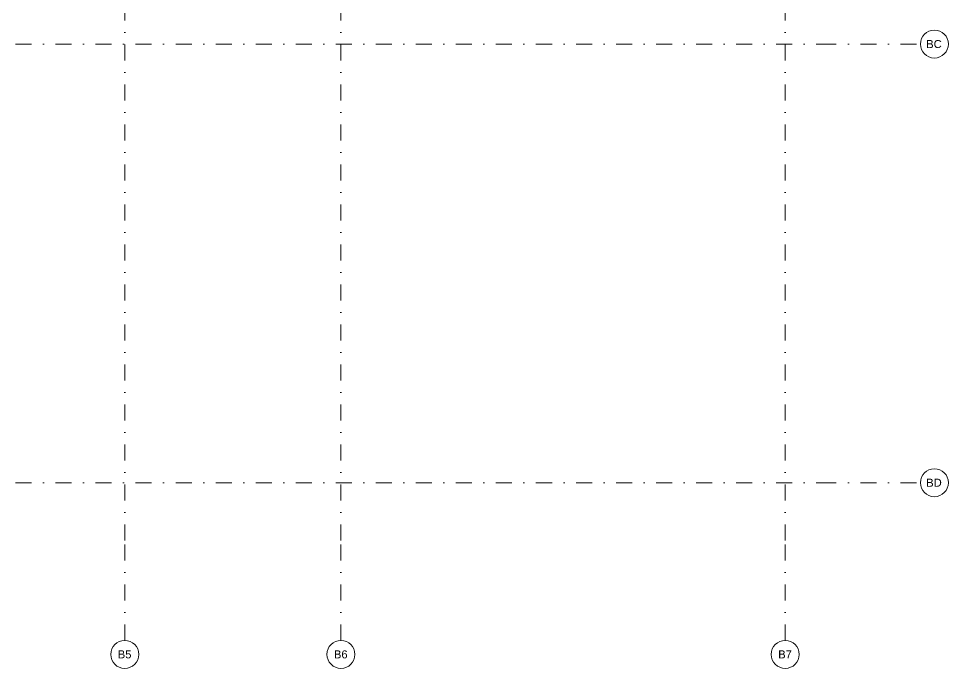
# Model space of a CAD drawing. Header units: millimetres. Extents: x -8397 to 42027, y -1655 to 57416.
# Drawn here: x 11244 to 22859, y 36146 to 44271 of the extents above; entities that cross this region are included whole.
import ezdxf

# ---------------------------------------------------------------- set-up
doc = ezdxf.new("R2010")
doc.units = ezdxf.units.MM
doc.linetypes.add('HA_DashDot_10mm-S3mm', pattern=[500, 200, -150, 0, -150])
doc.layers.add('S-GRID-____-IDEN', color=9, linetype='Continuous', lineweight=9)
doc.layers.add('S-GRID-____-OTLN', color=9, linetype='Continuous', lineweight=5)
doc.styles.add('Arial', font='arial.ttf', dxfattribs={"height": 100})

# ---------------------------------------------------------------- blocks, each defined once
blk = doc.blocks.new('Grid - Radius 3_5mm-353793-DPS_B - 3NP')
at = {"layer": 'S-GRID-____-IDEN'}
blk.add_circle((0, 0), 3.5, dxfattribs=at)

msp = doc.modelspace()

# ---------------------------------------------------------------- linework, layer by layer
at = {"layer": 'S-GRID-____-OTLN', "linetype": 'HA_DashDot_10mm-S3mm', "lineweight": 9}
for p, q in [((12570.7, 37745.7), (12570.7, 55816)), ((15270.7, 37745.7), (15270.7, 55816)), ((20820.7, 37745.7), (20820.7, 55816)), ((-6797.3, 43952.7), (21259.2, 43952.7)), ((21259.2, 43952.7), (22509.2, 43952.7)), ((-6797.3, 38467.7), (21259.2, 38467.7)), ((21259.2, 38467.7), (22509.2, 38467.7)), ((12570.7, 36495.7), (12570.7, 37745.7)), ((15270.7, 36495.7), (15270.7, 37745.7)), ((20820.7, 36495.7), (20820.7, 37745.7))]:
    msp.add_line(p, q, dxfattribs=at)

# ---------------------------------------------------------------- block references
at = {"layer": 'S-GRID-____-IDEN', "xscale": 49.99999999999998, "yscale": 49.99999999999998, "zscale": 49.99999999999998, "rotation": 269.9999999999996}
for p in [(22684.2, 43952.7), (22684.2, 38467.7)]:
    msp.add_blockref('Grid - Radius 3_5mm-353793-DPS_B - 3NP', p, dxfattribs=at)
at = {"layer": 'S-GRID-____-IDEN', "xscale": 49.99999999999998, "yscale": 49.99999999999998, "zscale": 49.99999999999998}
for p in [(12570.7, 36320.7), (15270.7, 36320.7), (20820.7, 36320.7)]:
    msp.add_blockref('Grid - Radius 3_5mm-353793-DPS_B - 3NP', p, dxfattribs=at)

# ---------------------------------------------------------------- texts
at = {"layer": 'S-GRID-____-IDEN', "lineweight": 5, "char_height": 100, "attachment_point": 1, "style": 'Arial'}
for s, insert, width in [('BC', (22581.9, 44002.8), 240.506), ('BD', (22581.9, 38517.8), 240.506), ('B5', (12483.3, 36371.4), 212.447), ('B6', (15183.3, 36371.4), 212.447), ('B7', (20733.3, 36371.4), 212.447)]:
    msp.add_mtext(s, dxfattribs=dict(at, insert=insert, width=width))

doc.saveas('drawing.dxf')
